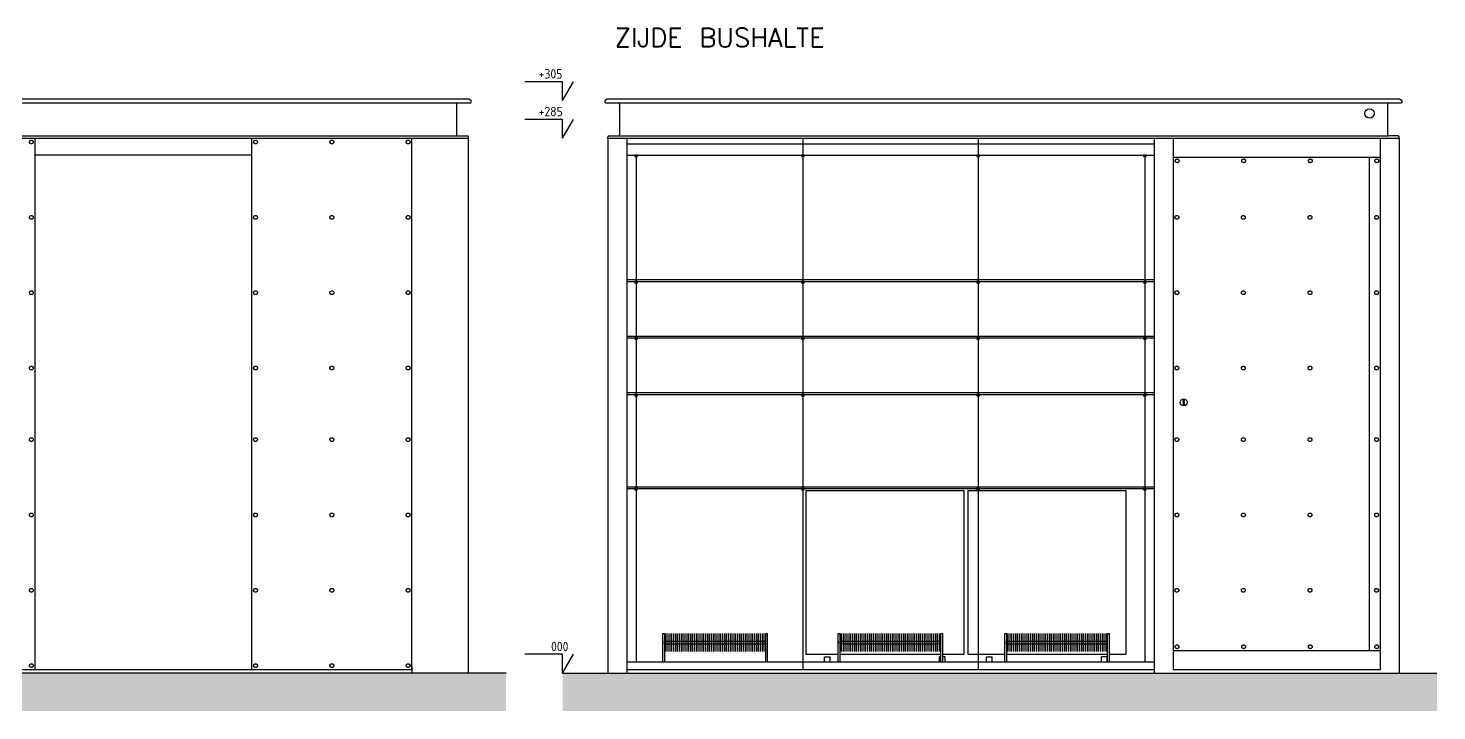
# Model space of a CAD drawing. Header units: centimetres. Extents: x -2527 to 4829, y -303 to 1224.
# Drawn here: x 1617 to 2365, y -303 to 60 of the extents above; entities that cross this region are included whole.
import ezdxf

# ---------------------------------------------------------------- set-up
doc = ezdxf.new("R2010")
doc.units = ezdxf.units.CM
doc.header["$MEASUREMENT"] = 0
for name, pattern in [('DASHDOT', [1, 0.5, -0.25, 0, -0.25]), ('DASHED', [19.05, 12.7, -6.35]), ('HIDDEN', [0.375, 0.25, -0.125])]:
    doc.linetypes.add(name, pattern=pattern)
doc.layers.get('0').update_dxf_attribs({"linetype": 'CONTINUOUS'})
for name, color, linetype in [('20-DIM', 2, 'CONTINUOUS'), ('20-TXT-50', 4, 'CONTINUOUS'), ('AANZ', 1, 'CONTINUOUS'), ('AANZ-ONZ', 1, 'HIDDEN'), ('AFWERKING', 1, 'CONTINUOUS'), ('BET-WAND-SOLID', 253, 'CONTINUOUS'), ('MAAIVELD', 3, 'CONTINUOUS'), ('METSELWERK', 1, 'CONTINUOUS')]:
    doc.layers.add(name, color=color, linetype=linetype)
doc.styles.add('20-ST-50', font='txt.shx', dxfattribs={"height": 10})
doc.styles.add('CAAA_VZW', font='ISO')

# ---------------------------------------------------------------- blocks, each defined once
blk = doc.blocks.new('NIVO20')
at = {"color": 0, "linetype": 'ByBlock'}
for p, q in [((0, 0), (-5.77, 10)), ((0, 10), (20, 10)), ((0, 0), (0, 10))]:
    blk.add_line(p, q, dxfattribs=at)
at = {"color": 0, "linetype": 'ByBlock', "style": 'CAAA_VZW'}
blk.add_attdef('NIVO', (0, 11.67), '', height=5, dxfattribs=at)

msp = doc.modelspace()

# ---------------------------------------------------------------- hatches: boundary and pattern name
at = {"layer": 'AANZ'}
h = msp.add_hatch(color=256, dxfattribs=at)
h.paths.add_polyline_path([(1939.75, -7.93), (1939, -7.93), (1939, -8.63), (1939.75, -8.63)])
h.paths.add_polyline_path([(1940.5, -7.93), (1939.75, -7.93), (1939.75, -8.63), (1940.5, -8.63)])
h = msp.add_hatch(color=256, dxfattribs=at)
h.paths.add_polyline_path([(2028.25, -7.93), (2027.5, -7.93), (2027.5, -8.63), (2028.25, -8.63)])
h.paths.add_polyline_path([(2029, -7.93), (2028.25, -7.93), (2028.25, -8.63), (2029, -8.63)])
h = msp.add_hatch(color=256, dxfattribs=at)
h.paths.add_polyline_path([(2121.25, -7.93), (2120.5, -7.93), (2120.5, -8.63), (2121.25, -8.63)])
h.paths.add_polyline_path([(2122, -7.93), (2121.25, -7.93), (2121.25, -8.63), (2122, -8.63)])
h = msp.add_hatch(color=256, dxfattribs=at)
h.paths.add_polyline_path([(2209.75, -7.93), (2209, -7.93), (2209, -8.63), (2209.75, -8.63)])
h.paths.add_polyline_path([(2210.5, -7.93), (2209.75, -7.93), (2209.75, -8.63), (2210.5, -8.63)])
h = msp.add_hatch(color=256, dxfattribs=at)
h.paths.add_polyline_path([(1939.75, -74.93), (1939, -74.93), (1939, -75.63), (1939.75, -75.63)])
h.paths.add_polyline_path([(1940.5, -74.93), (1939.75, -74.93), (1939.75, -75.63), (1940.5, -75.63)])
h = msp.add_hatch(color=256, dxfattribs=at)
h.paths.add_polyline_path([(2028.25, -74.93), (2027.5, -74.93), (2027.5, -75.63), (2028.25, -75.63)])
h.paths.add_polyline_path([(2029, -74.93), (2028.25, -74.93), (2028.25, -75.63), (2029, -75.63)])
h = msp.add_hatch(color=256, dxfattribs=at)
h.paths.add_polyline_path([(2121.25, -74.93), (2120.5, -74.93), (2120.5, -75.63), (2121.25, -75.63)])
h.paths.add_polyline_path([(2122, -74.93), (2121.25, -74.93), (2121.25, -75.63), (2122, -75.63)])
h = msp.add_hatch(color=256, dxfattribs=at)
h.paths.add_polyline_path([(2209.75, -74.93), (2209, -74.93), (2209, -75.63), (2209.75, -75.63)])
h.paths.add_polyline_path([(2210.5, -74.93), (2209.75, -74.93), (2209.75, -75.63), (2210.5, -75.63)])
h = msp.add_hatch(color=256, dxfattribs=at)
h.paths.add_polyline_path([(1939.75, -104.93), (1939, -104.93), (1939, -105.63), (1939.75, -105.63)])
h.paths.add_polyline_path([(1940.5, -104.93), (1939.75, -104.93), (1939.75, -105.63), (1940.5, -105.63)])
h = msp.add_hatch(color=256, dxfattribs=at)
h.paths.add_polyline_path([(2028.25, -104.93), (2027.5, -104.93), (2027.5, -105.63), (2028.25, -105.63)])
h.paths.add_polyline_path([(2029, -104.93), (2028.25, -104.93), (2028.25, -105.63), (2029, -105.63)])
h = msp.add_hatch(color=256, dxfattribs=at)
h.paths.add_polyline_path([(2121.25, -104.93), (2120.5, -104.93), (2120.5, -105.63), (2121.25, -105.63)])
h.paths.add_polyline_path([(2122, -104.93), (2121.25, -104.93), (2121.25, -105.63), (2122, -105.63)])
h = msp.add_hatch(color=256, dxfattribs=at)
h.paths.add_polyline_path([(2209.75, -104.93), (2209, -104.93), (2209, -105.63), (2209.75, -105.63)])
h.paths.add_polyline_path([(2210.5, -104.93), (2209.75, -104.93), (2209.75, -105.63), (2210.5, -105.63)])
h = msp.add_hatch(color=256, dxfattribs=at)
h.paths.add_polyline_path([(1939.75, -134.93), (1939, -134.93), (1939, -135.63), (1939.75, -135.63)])
h.paths.add_polyline_path([(1940.5, -134.93), (1939.75, -134.93), (1939.75, -135.63), (1940.5, -135.63)])
h = msp.add_hatch(color=256, dxfattribs=at)
h.paths.add_polyline_path([(2028.25, -134.93), (2027.5, -134.93), (2027.5, -135.63), (2028.25, -135.63)])
h.paths.add_polyline_path([(2029, -134.93), (2028.25, -134.93), (2028.25, -135.63), (2029, -135.63)])
h = msp.add_hatch(color=256, dxfattribs=at)
h.paths.add_polyline_path([(2121.25, -134.93), (2120.5, -134.93), (2120.5, -135.63), (2121.25, -135.63)])
h.paths.add_polyline_path([(2122, -134.93), (2121.25, -134.93), (2121.25, -135.63), (2122, -135.63)])
h = msp.add_hatch(color=256, dxfattribs=at)
h.paths.add_polyline_path([(2209.75, -134.93), (2209, -134.93), (2209, -135.63), (2209.75, -135.63)])
h.paths.add_polyline_path([(2210.5, -134.93), (2209.75, -134.93), (2209.75, -135.63), (2210.5, -135.63)])
h = msp.add_hatch(color=256, dxfattribs=at)
h.paths.add_polyline_path([(1939.75, -184.93), (1939, -184.93), (1939, -185.63), (1939.75, -185.63)])
h.paths.add_polyline_path([(1940.5, -184.93), (1939.75, -184.93), (1939.75, -185.63), (1940.5, -185.63)])
h = msp.add_hatch(color=256, dxfattribs=at)
h.paths.add_polyline_path([(2028.25, -184.93), (2027.5, -184.93), (2027.5, -185.63), (2028.25, -185.63)])
h.paths.add_polyline_path([(2029, -184.93), (2028.25, -184.93), (2028.25, -185.63), (2029, -185.63)])
h = msp.add_hatch(color=256, dxfattribs=at)
h.paths.add_polyline_path([(2121.25, -184.93), (2120.5, -184.93), (2120.5, -185.63), (2121.25, -185.63)])
h.paths.add_polyline_path([(2122, -184.93), (2121.25, -184.93), (2121.25, -185.63), (2122, -185.63)])
h = msp.add_hatch(color=256, dxfattribs=at)
h.paths.add_polyline_path([(2209.75, -184.93), (2209, -184.93), (2209, -185.63), (2209.75, -185.63)])
h.paths.add_polyline_path([(2210.5, -184.93), (2209.75, -184.93), (2209.75, -185.63), (2210.5, -185.63)])
at = {"layer": 'BET-WAND-SOLID', "linetype": 'DASHDOT'}
for points in [[(1870.72, -282.93), (1346.69, -282.93), (1346.69, -302.93), (1870.72, -302.93)], [(2364.75, -282.93), (1900.72, -282.93), (1900.72, -302.93), (2364.75, -302.93)]]:
    msp.add_hatch(color=256, dxfattribs=at).paths.add_polyline_path(points)

# ---------------------------------------------------------------- linework, layer by layer
at = {"layer": 'AANZ'}
for p, q in [((1369.83, 19.82), (1851.6, 19.82)), ((1370.51, 22.07), (1850.92, 22.07)), ((1844.47, 19.22), (1844.47, 2.92)), ((1850.92, 22.07), (1852.1, 21.02)), ((1924.54, 22.07), (1923.36, 21.02)), ((1923.86, 19.82), (2345.63, 19.82)), ((1924.54, 22.07), (2344.95, 22.07)), ((1931, 19.22), (1931, 2.92)), ((2338.5, 19.22), (2338.5, 2.92)), ((2344.95, 22.07), (2346.13, 21.02)), ((1370.72, 1.07), (1850.72, 1.07)), ((1371.32, 2.32), (1850.12, 2.32)), ((1620.72, -280.93), (1620.72, 1.07)), ((1735.72, -280.93), (1735.72, 1.07)), ((1820.72, -280.93), (1820.72, 1.07)), ((1850.72, 1.07), (1850.72, 1.72)), ((1850.72, -282.93), (1850.72, 1.07)), ((1924.75, 1.07), (1924.75, 1.72)), ((1924.75, 1.07), (2344.75, 1.07)), ((1924.75, 1.07), (1924.75, -282.93)), ((1925.35, 2.32), (2339.1, 2.32)), ((1925.35, 2.32), (1930.4, 2.32)), ((1934.75, 1.07), (1934.75, -280.93)), ((2028.25, 1.07), (2028.25, -280.93)), ((2121.25, 1.07), (2121.25, -280.93)), ((2214.75, 1.07), (2214.75, -280.93)), ((2224.75, 1.07), (2224.75, -280.93)), ((2334.75, 1.07), (2334.75, -280.93)), ((2344.15, 2.32), (2339.1, 2.32)), ((2344.75, 1.07), (2344.75, 1.72)), ((2344.75, 1.07), (2344.75, -282.93)), ((1934.75, -1.93), (2214.75, -1.93)), ((1934.75, -1.93), (1934.75, -282.93)), ((2214.75, -1.93), (2214.75, -282.93)), ((1735.72, -7.93), (1620.72, -7.93)), ((1934.75, -7.93), (2214.75, -7.93)), ((1939.75, -7.93), (1939.75, -276.93)), ((2209.75, -7.93), (2209.75, -276.93)), ((2224.91, -8.92), (2334.91, -8.92)), ((1934.75, -73.93), (2214.75, -73.93)), ((1934.75, -74.93), (2214.75, -74.93)), ((1934.75, -103.93), (2214.75, -103.93)), ((1934.75, -104.93), (2214.75, -104.93)), ((1934.75, -133.93), (2214.75, -133.93)), ((1934.75, -134.93), (2214.75, -134.93)), ((2230.1, -139.02), (2230.1, -140.45)), ((2230.7, -140.45), (2230.1, -140.45)), ((2230.7, -139.02), (2230.7, -140.45)), ((1934.75, -183.93), (2214.75, -183.93)), ((1934.75, -184.93), (2214.75, -184.93)), ((2029.75, -185.93), (2113.75, -185.93)), ((2029.75, -185.93), (2029.75, -272.93)), ((2113.75, -185.93), (2113.75, -272.93)), ((2115.75, -185.93), (2115.75, -272.93)), ((2115.75, -185.93), (2199.75, -185.93)), ((2199.75, -185.93), (2199.75, -272.93)), ((1954, -261.93), (1955, -261.93)), ((1954, -276.93), (1954, -261.93)), ((1955, -276.93), (1955, -261.93)), ((1955.75, -271.43), (1955.75, -261.93)), ((1956.75, -271.43), (1956.75, -261.93)), ((1957.75, -271.43), (1957.75, -261.93)), ((1958.75, -271.43), (1958.75, -261.93)), ((1959.75, -271.43), (1959.75, -261.93)), ((1960.75, -271.43), (1960.75, -261.93)), ((1961.75, -271.43), (1961.75, -261.93)), ((1962.75, -271.43), (1962.75, -261.93)), ((1963.75, -271.43), (1963.75, -261.93)), ((1964.75, -271.43), (1964.75, -261.93)), ((1965.75, -271.43), (1965.75, -261.93)), ((1966.75, -271.43), (1966.75, -261.93)), ((1967.75, -271.43), (1967.75, -261.93)), ((1968.75, -271.43), (1968.75, -261.93)), ((1969.75, -271.43), (1969.75, -261.93)), ((1970.75, -271.43), (1970.75, -261.93)), ((1971.75, -271.43), (1971.75, -261.93)), ((1972.75, -271.43), (1972.75, -261.93)), ((1973.75, -271.43), (1973.75, -261.93)), ((1974.75, -271.43), (1974.75, -261.93)), ((1975.75, -271.43), (1975.75, -261.93)), ((1976.75, -271.43), (1976.75, -261.93)), ((1977.75, -271.43), (1977.75, -261.93)), ((1978.75, -271.43), (1978.75, -261.93)), ((1979.75, -271.43), (1979.75, -261.93)), ((1980.75, -271.43), (1980.75, -261.93)), ((1981.75, -271.43), (1981.75, -261.93)), ((1982.75, -271.43), (1982.75, -261.93)), ((1983.75, -271.43), (1983.75, -261.93)), ((1984.75, -271.43), (1984.75, -261.93)), ((1985.75, -271.43), (1985.75, -261.93)), ((1986.75, -271.43), (1986.75, -261.93)), ((1987.75, -271.43), (1987.75, -261.93)), ((1988.75, -271.43), (1988.75, -261.93)), ((1989.75, -271.43), (1989.75, -261.93)), ((1990.75, -271.43), (1990.75, -261.93)), ((1991.75, -271.43), (1991.75, -261.93)), ((1992.75, -271.43), (1992.75, -261.93)), ((1993.75, -271.43), (1993.75, -261.93)), ((1994.75, -271.43), (1994.75, -261.93)), ((1995.75, -271.43), (1995.75, -261.93)), ((1996.75, -271.43), (1996.75, -261.93)), ((1997.75, -271.43), (1997.75, -261.93)), ((1998.75, -271.43), (1998.75, -261.93)), ((1999.75, -271.43), (1999.75, -261.93)), ((2000.75, -271.43), (2000.75, -261.93)), ((2001.75, -271.43), (2001.75, -261.93)), ((2002.75, -271.43), (2002.75, -261.93)), ((2003.75, -271.43), (2003.75, -261.93)), ((2004.75, -271.43), (2004.75, -261.93)), ((2005.75, -271.43), (2005.75, -261.93)), ((2006.75, -271.43), (2006.75, -261.93)), ((2007.75, -271.43), (2007.75, -261.93)), ((2008.5, -261.93), (2009.5, -261.93)), ((2008.5, -276.93), (2008.5, -261.93)), ((2009.5, -276.93), (2009.5, -261.93)), ((2047, -276.93), (2047, -261.93)), ((2047, -261.93), (2048, -261.93)), ((2048, -276.93), (2048, -261.93)), ((2048.75, -271.43), (2048.75, -261.93)), ((2049.75, -271.43), (2049.75, -261.93)), ((2050.75, -271.43), (2050.75, -261.93)), ((2051.75, -271.43), (2051.75, -261.93)), ((2052.75, -271.43), (2052.75, -261.93)), ((2053.75, -271.43), (2053.75, -261.93)), ((2054.75, -271.43), (2054.75, -261.93)), ((2055.75, -271.43), (2055.75, -261.93)), ((2056.75, -271.43), (2056.75, -261.93)), ((2057.75, -271.43), (2057.75, -261.93)), ((2058.75, -271.43), (2058.75, -261.93)), ((2059.75, -271.43), (2059.75, -261.93)), ((2060.75, -271.43), (2060.75, -261.93)), ((2061.75, -271.43), (2061.75, -261.93)), ((2062.75, -271.43), (2062.75, -261.93)), ((2063.75, -271.43), (2063.75, -261.93)), ((2064.75, -271.43), (2064.75, -261.93)), ((2065.75, -271.43), (2065.75, -261.93)), ((2066.75, -271.43), (2066.75, -261.93)), ((2067.75, -271.43), (2067.75, -261.93)), ((2068.75, -271.43), (2068.75, -261.93)), ((2069.75, -271.43), (2069.75, -261.93)), ((2070.75, -271.43), (2070.75, -261.93)), ((2071.75, -271.43), (2071.75, -261.93)), ((2072.75, -271.43), (2072.75, -261.93)), ((2073.75, -271.43), (2073.75, -261.93)), ((2074.75, -271.43), (2074.75, -261.93)), ((2075.75, -271.43), (2075.75, -261.93)), ((2076.75, -271.43), (2076.75, -261.93)), ((2077.75, -271.43), (2077.75, -261.93)), ((2078.75, -271.43), (2078.75, -261.93)), ((2079.75, -271.43), (2079.75, -261.93)), ((2080.75, -271.43), (2080.75, -261.93)), ((2081.75, -271.43), (2081.75, -261.93)), ((2082.75, -271.43), (2082.75, -261.93)), ((2083.75, -271.43), (2083.75, -261.93)), ((2084.75, -271.43), (2084.75, -261.93)), ((2085.75, -271.43), (2085.75, -261.93)), ((2086.75, -271.43), (2086.75, -261.93)), ((2087.75, -271.43), (2087.75, -261.93)), ((2088.75, -271.43), (2088.75, -261.93)), ((2089.75, -271.43), (2089.75, -261.93)), ((2090.75, -271.43), (2090.75, -261.93)), ((2091.75, -271.43), (2091.75, -261.93)), ((2092.75, -271.43), (2092.75, -261.93)), ((2093.75, -271.43), (2093.75, -261.93)), ((2094.75, -271.43), (2094.75, -261.93)), ((2095.75, -271.43), (2095.75, -261.93)), ((2096.75, -271.43), (2096.75, -261.93)), ((2097.75, -271.43), (2097.75, -261.93)), ((2098.75, -271.43), (2098.75, -261.93)), ((2099.75, -271.43), (2099.75, -261.93)), ((2100.75, -271.43), (2100.75, -261.93)), ((2101.5, -276.93), (2101.5, -261.93)), ((2101.5, -261.93), (2102.5, -261.93)), ((2102.5, -276.93), (2102.5, -261.93)), ((2135.5, -261.93), (2136.5, -261.93)), ((2135.5, -276.93), (2135.5, -261.93)), ((2136.5, -276.93), (2136.5, -261.93)), ((2137.25, -271.43), (2137.25, -261.93)), ((2138.25, -271.43), (2138.25, -261.93)), ((2139.25, -271.43), (2139.25, -261.93)), ((2140.25, -271.43), (2140.25, -261.93)), ((2141.25, -271.43), (2141.25, -261.93)), ((2142.25, -271.43), (2142.25, -261.93)), ((2143.25, -271.43), (2143.25, -261.93)), ((2144.25, -271.43), (2144.25, -261.93)), ((2145.25, -271.43), (2145.25, -261.93)), ((2146.25, -271.43), (2146.25, -261.93)), ((2147.25, -271.43), (2147.25, -261.93)), ((2148.25, -271.43), (2148.25, -261.93)), ((2149.25, -271.43), (2149.25, -261.93)), ((2150.25, -271.43), (2150.25, -261.93)), ((2151.25, -271.43), (2151.25, -261.93)), ((2152.25, -271.43), (2152.25, -261.93)), ((2153.25, -271.43), (2153.25, -261.93)), ((2154.25, -271.43), (2154.25, -261.93)), ((2155.25, -271.43), (2155.25, -261.93)), ((2156.25, -271.43), (2156.25, -261.93)), ((2157.25, -271.43), (2157.25, -261.93)), ((2158.25, -271.43), (2158.25, -261.93)), ((2159.25, -271.43), (2159.25, -261.93)), ((2160.25, -271.43), (2160.25, -261.93)), ((2161.25, -271.43), (2161.25, -261.93)), ((2162.25, -271.43), (2162.25, -261.93)), ((2163.25, -271.43), (2163.25, -261.93)), ((2164.25, -271.43), (2164.25, -261.93)), ((2165.25, -271.43), (2165.25, -261.93)), ((2166.25, -271.43), (2166.25, -261.93)), ((2167.25, -271.43), (2167.25, -261.93)), ((2168.25, -271.43), (2168.25, -261.93)), ((2169.25, -271.43), (2169.25, -261.93)), ((2170.25, -271.43), (2170.25, -261.93)), ((2171.25, -271.43), (2171.25, -261.93)), ((2172.25, -271.43), (2172.25, -261.93)), ((2173.25, -271.43), (2173.25, -261.93)), ((2174.25, -271.43), (2174.25, -261.93)), ((2175.25, -271.43), (2175.25, -261.93)), ((2176.25, -271.43), (2176.25, -261.93)), ((2177.25, -271.43), (2177.25, -261.93)), ((2178.25, -271.43), (2178.25, -261.93)), ((2179.25, -271.43), (2179.25, -261.93)), ((2180.25, -271.43), (2180.25, -261.93)), ((2181.25, -271.43), (2181.25, -261.93)), ((2182.25, -271.43), (2182.25, -261.93)), ((2183.25, -271.43), (2183.25, -261.93)), ((2184.25, -271.43), (2184.25, -261.93)), ((2185.25, -271.43), (2185.25, -261.93)), ((2186.25, -271.43), (2186.25, -261.93)), ((2187.25, -271.43), (2187.25, -261.93)), ((2188.25, -271.43), (2188.25, -261.93)), ((2189.25, -271.43), (2189.25, -261.93)), ((2190, -261.93), (2191, -261.93)), ((2190, -276.93), (2190, -261.93)), ((2191, -276.93), (2191, -261.93)), ((2029.75, -272.93), (2047, -272.93)), ((2039.75, -274.34), (2042.75, -274.34)), ((2039.75, -276.93), (2039.75, -274.34)), ((2042.75, -276.93), (2042.75, -274.34)), ((2048, -272.93), (2101.5, -272.93)), ((2100.75, -276.93), (2100.75, -274.34)), ((2101.5, -274.34), (2100.75, -274.34)), ((2102.5, -272.93), (2113.75, -272.93)), ((2103.75, -274.34), (2102.5, -274.34)), ((2103.75, -276.93), (2103.75, -274.34)), ((2115.75, -272.93), (2135.5, -272.93)), ((2125.75, -274.34), (2128.75, -274.34)), ((2125.75, -276.93), (2125.75, -274.34)), ((2128.75, -276.93), (2128.75, -274.34)), ((2136.5, -272.93), (2190, -272.93)), ((2186.75, -276.93), (2186.75, -274.34)), ((2189.75, -274.34), (2186.75, -274.34)), ((2189.75, -276.93), (2189.75, -274.34)), ((2191, -272.93), (2199.75, -272.93)), ((2224.86, -270.93), (2334.86, -270.93)), ((1580.72, -280.93), (1820.72, -280.93)), ((1934.75, -276.93), (2039.75, -276.93)), ((1934.75, -276.93), (2214.75, -276.93)), ((1934.75, -280.93), (2214.75, -280.93)), ((2042.75, -276.93), (2100.75, -276.93)), ((2103.75, -276.93), (2125.75, -276.93)), ((2128.75, -276.93), (2186.75, -276.93)), ((2189.75, -276.93), (2214.75, -276.93)), ((2224.75, -280.93), (2334.75, -280.93))]:
    msp.add_line(p, q, dxfattribs=at)
for points in [[(1939, -8.63), (1940.5, -8.63), (1940.5, -7.93), (1939, -7.93)], [(2027.5, -8.63), (2029, -8.63), (2029, -7.93), (2027.5, -7.93)], [(2120.5, -8.63), (2122, -8.63), (2122, -7.93), (2120.5, -7.93)], [(2209, -8.63), (2210.5, -8.63), (2210.5, -7.93), (2209, -7.93)], [(1939, -75.63), (1940.5, -75.63), (1940.5, -74.93), (1939, -74.93)], [(2027.5, -75.63), (2029, -75.63), (2029, -74.93), (2027.5, -74.93)], [(2120.5, -75.63), (2122, -75.63), (2122, -74.93), (2120.5, -74.93)], [(2209, -75.63), (2210.5, -75.63), (2210.5, -74.93), (2209, -74.93)], [(1939, -105.63), (1940.5, -105.63), (1940.5, -104.93), (1939, -104.93)], [(2027.5, -105.63), (2029, -105.63), (2029, -104.93), (2027.5, -104.93)], [(2120.5, -105.63), (2122, -105.63), (2122, -104.93), (2120.5, -104.93)], [(2209, -105.63), (2210.5, -105.63), (2210.5, -104.93), (2209, -104.93)], [(1939, -135.63), (1940.5, -135.63), (1940.5, -134.93), (1939, -134.93)], [(2027.5, -135.63), (2029, -135.63), (2029, -134.93), (2027.5, -134.93)], [(2120.5, -135.63), (2122, -135.63), (2122, -134.93), (2120.5, -134.93)], [(2209, -135.63), (2210.5, -135.63), (2210.5, -134.93), (2209, -134.93)], [(1939, -185.63), (1940.5, -185.63), (1940.5, -184.93), (1939, -184.93)], [(2027.5, -185.63), (2029, -185.63), (2029, -184.93), (2027.5, -184.93)], [(2120.5, -185.63), (2122, -185.63), (2122, -184.93), (2120.5, -184.93)], [(2209, -185.63), (2210.5, -185.63), (2210.5, -184.93), (2209, -184.93)]]:
    msp.add_lwpolyline(points, close=True, dxfattribs=at)
for points in [[(1954, -265.93), (1954, -267.43)], [(1955, -265.93), (2008.5, -265.93)], [(1955, -267.43), (2008.5, -267.43)], [(2009.5, -267.43), (2009.5, -265.93)], [(2047, -265.93), (2047, -267.43)], [(2048, -265.93), (2101.5, -265.93)], [(2048, -267.43), (2101.5, -267.43)], [(2102.5, -267.43), (2102.5, -265.93)], [(2135.5, -265.93), (2135.5, -267.43)], [(2136.5, -265.93), (2190, -265.93)], [(2136.5, -267.43), (2190, -267.43)], [(2191, -267.43), (2191, -265.93)]]:
    msp.add_lwpolyline(points, dxfattribs=at)
msp.add_circle((2329.06, 14.23), 2.5, dxfattribs=at)
for centre, radius, start, end in [((1845.07, 19.22), 0.6, 90, 180), ((1851.6, 20.52), 0.7, 270, 45.0965), ((1923.86, 20.52), 0.7, 134.9035, 270), ((1930.4, 19.22), 0.6, 0, 90), ((2339.1, 19.22), 0.6, 90, 180), ((2345.63, 20.52), 0.7, 270, 45.0965), ((1845.07, 2.92), 0.6, 180, 270), ((1850.12, 1.72), 0.6, 0, 90), ((1925.35, 1.72), 0.6, 90, 180), ((1930.4, 2.92), 0.6, 270, 360), ((2339.1, 2.92), 0.6, 180, 270), ((2344.15, 1.72), 0.6, 0, 90), ((2230.4, -138.62), 0.5, 306.8699, 233.1301)]:
    msp.add_arc(centre, radius, start, end, dxfattribs=at)
at = {"layer": 'AANZ-ONZ'}
msp.add_line((2328.75, -8.92), (2328.75, -270.93), dxfattribs=at)
at = {"layer": 'AFWERKING', "linetype": 'DASHED'}
for centre in [(1618.72, -0.93), (1737.72, -0.93), (1778.22, -0.93), (1818.72, -0.93), (2226.91, -10.92), (2262.21, -10.92), (2297.61, -10.92), (2332.91, -10.92), (1618.72, -40.93), (1737.72, -40.93), (1778.22, -40.93), (1818.72, -40.93), (2226.75, -40.93), (2262.05, -40.93), (2297.45, -40.93), (2332.75, -40.93), (1618.72, -80.93), (1737.72, -80.93), (1778.22, -80.93), (1818.72, -80.93), (2226.75, -80.93), (2262.05, -80.93), (2297.45, -80.93), (2332.75, -80.93), (1618.72, -120.93), (1737.72, -120.93), (1778.22, -120.93), (1818.72, -120.93), (2226.75, -120.93), (2262.05, -120.93), (2297.45, -120.93), (2332.75, -120.93), (1618.72, -158.93), (1737.72, -158.93), (1778.22, -158.93), (1818.72, -158.93), (2226.75, -158.93), (2262.05, -158.93), (2297.45, -158.93), (2332.75, -158.93), (1618.72, -198.93), (1737.72, -198.93), (1778.22, -198.93), (1818.72, -198.93), (2226.75, -198.93), (2262.05, -198.93), (2297.45, -198.93), (2332.75, -198.93), (1618.72, -238.93), (1737.72, -238.93), (1778.22, -238.93), (1818.72, -238.93), (2226.75, -238.93), (2262.05, -238.93), (2297.45, -238.93), (2332.75, -238.93), (2226.86, -268.93), (2262.16, -268.93), (2297.56, -268.93), (2332.86, -268.93), (1618.72, -278.93), (1737.72, -278.93), (1778.22, -278.93), (1818.72, -278.93)]:
    msp.add_circle(centre, 1, dxfattribs=at)
at = {"layer": 'AFWERKING'}
msp.add_circle((2230.4, -139.19), 1.84, dxfattribs=at)
at = {"layer": 'MAAIVELD'}
for p, q in [((1870.72, -282.93), (1346.69, -282.93)), ((1900.72, -282.93), (2364.75, -282.93))]:
    msp.add_line(p, q, dxfattribs=at)
at = {"layer": 'METSELWERK', "linetype": 'DASHED'}
msp.add_line((1820.72, -279.39), (1820.72, -282.93), dxfattribs=at)

# ---------------------------------------------------------------- block references
at = {"layer": '20-DIM'}
ref = msp.add_blockref('NIVO20', (1900.72, 21.07), dxfattribs=dict(at, xscale=-1))
ref.add_attrib('NIVO', '+305', (1888.01, 32.74), dxfattribs={"layer": '0', "color": 0, "linetype": 'ByBlock', "height": 5, "style": 'CAAA_VZW'})
ref = msp.add_blockref('NIVO20', (1900.72, 1.07), dxfattribs=dict(at, xscale=-1))
ref.add_attrib('NIVO', '+285', (1888.01, 12.74), dxfattribs={"layer": '0', "color": 0, "linetype": 'ByBlock', "height": 5, "style": 'CAAA_VZW'})
ref = msp.add_blockref('NIVO20', (1900.72, -282.93), dxfattribs=dict(at, xscale=-1))
ref.add_attrib('NIVO', ' 000', (1891.71, -271.26), dxfattribs={"layer": '0', "color": 0, "linetype": 'ByBlock', "height": 5, "style": 'CAAA_VZW'})

# ---------------------------------------------------------------- texts
at = {"layer": '20-TXT-50', "style": '20-ST-50'}
msp.add_text('ZIJDE BUSHALTE', height=10, dxfattribs=at).set_placement((1928.36, 49.51))

doc.saveas('drawing.dxf')
